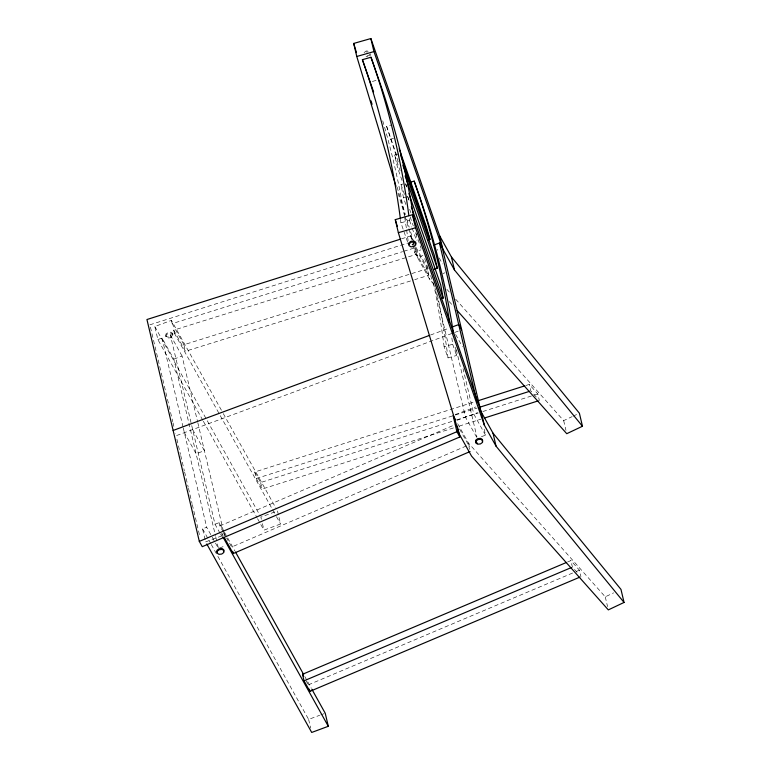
<?xml version="1.0" encoding="UTF-8"?>
<svg xmlns="http://www.w3.org/2000/svg" width="771" height="771" viewBox="0 0 771 771"><rect width="100%" height="100%" fill="white"/><g stroke="black" fill="none" stroke-linecap="round" stroke-linejoin="round"><path stroke-width="0.58" stroke-dasharray="3.85 2.89" d="M165.813 335.905L165.958 333.988L168.03 332.446L170.815 332.185L172.685 333.361L172.906 334.306L172.762 336.223L170.69 337.756L167.905 338.026L166.035 336.85L165.813 335.905L167.673 337.072L170.458 336.811L172.531 335.279L172.685 333.361M166.035 336.85L166.179 334.932L168.251 333.39L171.037 333.13L172.906 334.306M364.057 52.592L366.129 51.05L368.914 50.79M370.629 53.874L368.557 55.416L365.772 55.676M369.473 55.849L370.851 54.818M455.68 299.225L563.668 420.638L572.053 416.668M573.104 416.176L577.296 414.191M457.695 423.713L468.46 443.046L605.254 596.841L613.639 592.86M223.282 531.961L219.918 525.928L455.671 424.387M466.31 445.975L231.666 547.034L226.635 537.994M567.552 562.001L570.877 560.584L579.397 570.164L580.939 576.689M308.371 684.85L574.973 572.034M576.072 571.562L579.397 570.164M202.763 420.205L157.882 339.577L154.807 326.519L171.403 320.37L222.694 412.514M157.882 339.577L162.035 338.035L173.783 359.141L215.417 535.537M220.034 533.253L215.003 524.203L170.333 334.961L174.487 333.419L275.893 515.616M412.63 244.079L414.557 252.233L421.053 249.823M412.639 241.429L417.496 257.514L422.913 255.5M173.783 359.141L182.081 356.067L197.521 421.486M442.872 273.56L444.954 272.789M430.497 335.038L448.558 328.34M458.263 331.106L176.067 435.74L175.518 433.398M455.227 414.576L475.803 406.943M457.078 420.253L477.654 412.63M205.115 539.7L202.551 528.819L206.695 527.287L218.444 548.393L217.065 542.553M215.003 524.203L219.147 522.671L223.812 531.046M481.383 436.704L485.528 435.172L483.61 427.009M205.626 541.878L221.123 536.124M257.543 518.632L263.952 530.149L280.557 523.991L277.473 510.942L260.877 517.1L261.388 519.278M219.484 548.008L225.71 545.695M211.293 544.528L308.622 719.401L319.686 715.295M320.794 714.881L324.119 713.657M453.444 427.944L262.169 489.074L256.29 478.521L254.748 471.997L474.387 401.913M525.861 385.49L529.292 384.392L537.811 393.962L539.353 400.496M256.29 478.521L454.186 415.376M455.333 415.01L477.066 408.071M254.748 471.997L260.627 482.55L455.343 420.32M456.49 419.954L478.251 412.996M482.829 411.531L533.224 395.427M534.37 395.06L537.811 393.962M459.169 426.112L480.931 419.164M401.537 238.827L410.712 235.916L413.642 241.198L414.47 244.686M149.882 324.803L407.907 243.01M398.202 161.833L386.637 126.415L390.897 125.075M390.338 139.281L393.538 138.269M171.403 320.37L172.174 323.627L402.578 251.664M403.725 251.298L415.183 247.722L426.932 268.828L428.474 275.353L414.721 279.651M174.487 333.419L173.716 330.152L416.725 254.247L428.474 275.353M172.174 323.627L183.922 344.733L426.932 268.828M173.716 330.152L185.464 351.268L413.574 280.008M372.354 81.475L376.653 80.251M402.009 180.481L397.682 168.078L394.607 155.019L398.896 153.805M407.541 241.872L400.91 222.838L409.497 220.39A1398.922 1046.864 -19.2 0 0 409.199 218.068M411.936 244.32L414.085 243.703M455.516 347.316A1398.922 1046.864 -19.2 0 1 456.596 355.46L448.009 357.908L444.106 346.709L452.683 344.261A1398.922 1046.864 -19.2 0 0 451.613 336.117M405.825 204.488L403.464 197.723L401.016 184.5L403.175 183.951M403.464 197.723L406.702 196.904M366.35 51.994L368.21 51.821M365.994 56.62L367.854 56.447M446.881 289.337L449.281 292.036M536.25 397.007L530.833 390.916L529.292 384.392M414.557 252.233L429.958 279.902L433.957 284.403M449.156 301.49L453.155 305.981M577.065 572.333L572.419 567.119L570.877 560.584M439.191 257.948L442.554 263.981M416.118 247.51L426.883 266.853L429.958 279.902M455.651 334.498L462.359 346.555M485.528 435.172L473.78 414.056L463.053 368.615M476.671 437.244L465.482 417.14L435.23 288.952M459.564 428.946L468.517 445.021L469.549 449.377M223.272 413.564L276.317 508.85M276.481 516.666L280.557 523.991M170.333 334.961L182.081 356.067M154.807 326.519L260.29 516.05M203.342 421.245L256.965 517.582M192.663 429.582L204.411 450.688L196.113 453.762L184.365 432.656M224.4 532.086L234.885 550.937M304.824 676.591L307.157 680.783M307.735 681.834L311.233 688.108M223.841 532.963L226.076 536.982M306.232 681.005L307.841 683.887M222.019 533.465L223.137 535.469M220.593 534.255L221.711 536.269M202.551 528.819L210.705 543.478M386.637 126.415L397.248 156.86M405.594 183.565L406.77 186.919M405.729 184.529L406.51 186.784M394.607 155.019L400.11 170.805M407.782 196.624L409.748 202.262M407.512 196.258L409.478 201.896M401.016 184.5L404.948 195.776M409.661 209.307L410.847 212.69M410.143 216.892L413.295 225.913M415.656 232.678L416.436 234.933M418.007 239.444L421.159 248.464M424.696 258.613L429.023 271.016M430.594 275.526L435.702 290.185M409.497 220.39L411.839 227.108M412.225 228.235L416.128 239.424M452.683 344.261L456.596 355.46M397.065 187.025L405.392 214.589M406.78 219.186L409.208 227.223M410.596 231.82L413.025 239.868M413.372 241.015L414.413 244.455M398.067 193.184L404.659 215.013M405.006 216.159L408.476 227.647M408.823 228.794L412.292 240.282M563.668 420.638L565.981 430.43M605.254 596.841L607.567 606.623M437.571 249.332L437.793 250.286M456.326 349.677L476.96 437.08M468.46 443.046L470.002 449.57M414.673 245.544L417.496 257.514M410.712 235.916L411.531 239.415M260.627 482.55L262.169 489.074M262.419 523.625L263.952 530.149M308.622 719.401L310.674 728.103M183.922 344.733L185.464 351.268M197.8 422.653L223.436 531.296M223.715 532.462L224.544 535.97M219.147 522.671L219.918 525.928M221.72 533.542L222.231 535.72M215.687 536.712L216.796 541.377M162.035 338.035L182.987 426.816M183.267 427.992L206.695 527.287M150.432 327.135L172.762 421.727M173.032 422.894L173.861 426.392M176.896 439.239L180.472 454.418M180.751 455.594L184.336 470.773M184.606 471.939L188.191 487.118M188.471 488.284L192.046 503.473M192.326 504.639L200.046 537.329M433.456 283.265A1398.922 1046.864 -19.2 0 1 444.106 346.709M405.98 184.664A1398.922 1046.864 -19.2 0 1 406.751 186.852M437.359 294.455A1398.922 1046.864 -19.2 0 1 448.009 357.908M382.724 120.806A1398.922 1046.864 -19.2 0 1 404.505 216.237M404.688 217.393A1398.922 1046.864 -19.2 0 1 406.481 228.968M406.654 230.124A1398.922 1046.864 -19.2 0 1 408.11 240.581M416.07 233.488A1398.922 1046.864 -19.2 0 1 417.005 240.456M400.457 219.35A1398.922 1046.864 -19.2 0 1 400.91 222.838"/><path stroke-width="1.16" d="M216.863 552.2L217.008 550.282L219.08 548.75L221.865 548.489L223.735 549.656L223.58 551.573M408.803 244.696L408.948 242.778L411.02 241.246L413.805 240.986L415.665 242.152L415.521 244.07M482.309 441.446L482.453 439.528L480.593 438.362L477.808 438.622L475.736 440.164L475.591 442.072L477.451 443.248M395.986 186.293L356.771 56.485L353.696 43.436L370.861 38.55L439.663 235.839L451.411 256.945L579.387 413.198L582.471 426.247L566.752 433.688L457.155 310.482M624.057 602.44L608.329 609.89L471.544 456.104L459.082 433.707L398.356 232.688L395.282 219.629L412.446 214.743L481.249 412.032L484.323 425.091L496.071 446.197L624.057 602.44L620.973 589.391L492.997 433.138L481.249 412.032M224.255 537.483L233.208 553.559L470.059 451.546M457.28 426.093L459.853 436.964L202.253 546.678L199.313 541.396L456.914 431.693L453.059 415.376M579.831 577.151L309.913 691.375L304.034 680.822L302.502 674.288L566.444 562.464M304.034 680.822L571.311 567.581M434.044 245.005L439.46 243L442.4 248.272L480.902 411.425M173.128 430.459L429.36 335.452M451.941 327.087L458.716 324.572L461.646 329.853M311.821 689.158L325.227 713.242L328.301 726.292L311.706 732.45L206.792 543.969M477.818 400.814L524.714 385.857M479.36 407.339L529.687 391.282M484.371 418.065L538.206 400.862M400.39 239.193L146.943 319.522L199.313 541.396M427.857 240.08L429.987 239.415L426.276 226.549L399.147 148.755M356.771 56.485L373.945 51.599L442.737 248.888L454.485 269.995L582.471 426.247M400.303 218.183A1398.922 1046.864 -19.2 0 0 362.399 59.695L370.986 57.247L378.802 79.644A1398.922 1046.864 -19.2 0 1 414.191 220.728M410.962 182.033L414.181 181.118L418.084 192.316A1398.922 1046.864 -19.2 0 1 453.483 333.409M398.356 232.688L415.53 227.802L484.323 425.091M434.14 269.243L437.359 268.327L434.285 255.278L402.828 165.081M441.012 298.647L443.171 298.098L440.713 284.875L408.871 193.55M478.945 407.907L480.41 410.538M453.55 416.253L455.507 419.771M456.914 431.693L459.853 436.964M235.473 551.988L303.658 674.5M302.502 674.288L303.562 676.215M222.809 536.77L328.301 726.292M400.496 154.846L429.987 239.415M405.122 175.875L437.359 268.327M362.399 59.695L370.215 82.083A1398.922 1046.864 -19.2 0 1 373.617 91.98M411.319 206.773L443.171 298.098M353.696 43.436L356.472 52.63M371.044 100.876L372.085 104.316M395.282 219.629L397.364 226.529M451.411 256.945L454.485 269.995M492.997 433.138L496.071 446.197M439.663 235.839L442.737 248.888M439.46 243L477.143 402.645M370.861 38.55L373.945 51.599M412.446 214.743L415.53 227.802M309.402 689.197L309.913 691.375M232.697 551.39L233.208 553.559M370.986 57.247A1398.922 1046.864 -19.2 0 1 408.89 215.735M414.181 181.118A1398.922 1046.864 -19.2 0 1 449.58 322.211M217.229 551.236L217.085 553.144L218.954 554.32L221.73 554.06L223.812 552.518L223.956 550.6L222.087 549.434L219.301 549.694L217.229 551.236M409.17 243.732L409.025 245.641L410.885 246.816L413.67 246.556L415.742 245.014L415.887 243.096L414.027 241.93L411.242 242.19L409.17 243.732M475.958 441.108L475.813 443.026L477.683 444.192L480.458 443.932L482.53 442.39L482.685 440.472L480.815 439.306L478.03 439.566L475.958 441.108"/></g></svg>
